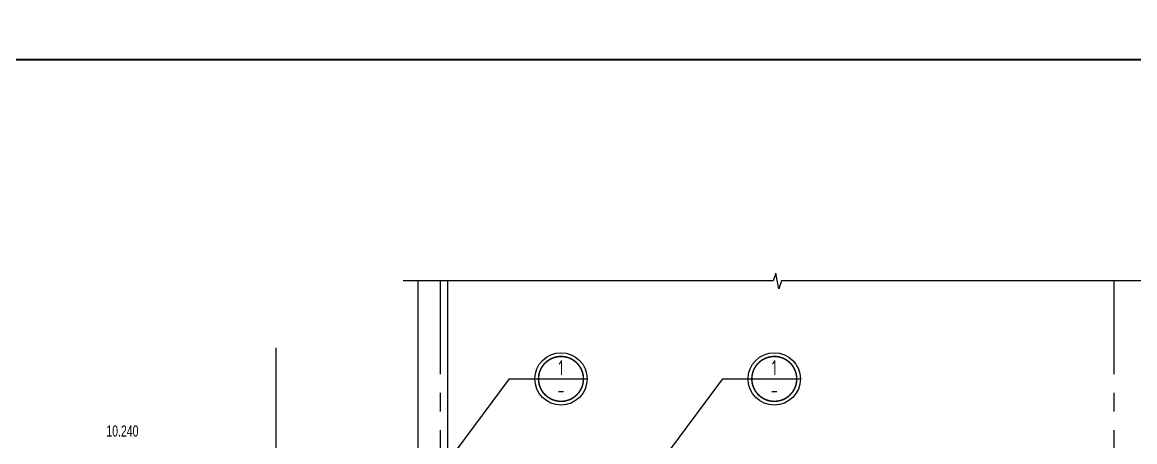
# Model space of a CAD drawing. Extents: x 20383 to 83436, y 6754 to 118707.
# Drawn here: x 61001 to 75864, y 113101 to 118707 of the extents above; entities that cross this region are included whole.
import ezdxf
from ezdxf.enums import TextEntityAlignment as Align

# ---------------------------------------------------------------- set-up
doc = ezdxf.new("R2010")
doc.units = 0
doc.header["$LTSCALE"] = 1000
doc.header["$MEASUREMENT"] = 0
doc.linetypes.add('CENTER', pattern=[2, 1.25, -0.25, 0.25, -0.25])
doc.layers.get('0').update_dxf_attribs({"linetype": 'CONTINUOUS'})
for name, color, linetype in [('A_STR-砌块墙', 121, 'CONTINUOUS'), ('AXIS', 253, 'CENTER'), ('PUB_TEXT', 7, 'CONTINUOUS'), ('s-colu', 40, 'CONTINUOUS'), ('s-thin', 3, 'CONTINUOUS'), ('THIN', 7, 'CONTINUOUS')]:
    doc.layers.add(name, color=color, linetype=linetype)
doc.styles.add('_TCH_DIM', font='ros.shx', dxfattribs={"width": 0.8, "bigfont": 'jd.shx'})
doc.styles.add('TSSD_Num', font='Tssdeng.shx', dxfattribs={"width": 0.7, "bigfont": 'Hztxt.shx'})

# ---------------------------------------------------------------- blocks, each defined once
blk = doc.blocks.new('ts_idx4')
at = {"color": 0, "linetype": 'ByBlock', "lineweight": -2}
blk.add_line((-0.5, 0), (0.5, 0), dxfattribs=at)
at = {"color": 0, "linetype": 'ByBlock', "lineweight": -2, "const_width": 0.0333}
blk.add_lwpolyline([(-0.5, 0, 1), (0.5, 0, 1)], format="xyb", close=True, dxfattribs=at)
at = {"color": 0, "linetype": 'ByBlock', "lineweight": -2}
blk.add_circle((0, 0), 0.583, dxfattribs=at)
at = {"color": 0, "linetype": 'ByBlock', "lineweight": -2, "style": 'TSSD_Num', "width": 0.7}
for tag, p in [('1', (0, 0.25)), ('A', (0, -0.25))]:
    blk.add_attdef(tag, text='', height=0.333, dxfattribs=at).set_placement(p, align=Align.MIDDLE_CENTER)

msp = doc.modelspace()

# ---------------------------------------------------------------- linework, layer by layer
for points, const_width in [([(20384.4, 89005.7), (83434.4, 89005.7), (83434.4, 118705.7), (20384.4, 118705.7)], 2.5), ([(79684.4, 118205.7), (21634.4, 118205.7), (21634.4, 89505.7), (79684.4, 89505.7)], 25)]:
    msp.add_lwpolyline(points, close=True, dxfattribs=dict(const_width=const_width))
at = {"color": 4, "ltscale": 0.001}
for points in [[(66801.3, 112990, 0), (67510.5, 113940.9, 0), (68548.3, 113940.9, 0)], [(69651, 112990, 0), (70360.2, 113940.9, 0), (71398, 113940.9, 0)]]:
    msp.add_polyline3d(points, dxfattribs=at)
at = {"layer": 'A_STR-砌块墙'}
msp.add_line((75788.6, 115250.8), (75588.6, 115250.8), dxfattribs=at)
at = {"layer": 'AXIS', "color": 1}
for p, q in [((66588.6, 92004.6), (66588.6, 115250.8)), ((75588.6, 92004.6), (75588.6, 115250.8))]:
    msp.add_line(p, q, dxfattribs=at)
at = {"layer": 's-colu'}
for p, q in [((66288.6, 112374.1), (66288.6, 115250.8)), ((66688.6, 112374.1), (66688.6, 115250.8))]:
    msp.add_line(p, q, dxfattribs=at)
at = {"layer": 's-thin'}
for points in [[(76088.6, 115250.8), (71144.8, 115250.8), (71106.6, 115145.8), (71069.6, 115355.8), (71032.3, 115250.8), (66088.6, 115250.8)], [(64388.6, 114355), (64388.6, 102555.4), (64493.6, 102517.1), (64283.6, 102480.1), (64388.6, 102442.9), (64388.6, 92324.1)]]:
    msp.add_lwpolyline(points, dxfattribs=at)

# ---------------------------------------------------------------- block references
at = {"layer": 'THIN'}
ref = msp.add_blockref('ts_idx4', (68198.3, 113940.9), dxfattribs=dict(at, xscale=600, yscale=600, zscale=600))
ref.add_attrib('1', '1', dxfattribs={"height": 200, "style": 'TSSD_Num', "width": 0.7}).set_placement((68198.3, 114090.9), align=Align.MIDDLE_CENTER)
ref.add_attrib('10', '-', dxfattribs={"height": 200, "style": 'TSSD_Num', "width": 0.7}).set_placement((68198.3, 113790.9), align=Align.MIDDLE_CENTER)
ref = msp.add_blockref('ts_idx4', (71048, 113940.9), dxfattribs=dict(at, xscale=600, yscale=600, zscale=600))
ref.add_attrib('1', '1', dxfattribs={"height": 200, "style": 'TSSD_Num', "width": 0.7}).set_placement((71048, 114090.9), align=Align.MIDDLE_CENTER)
ref.add_attrib('10', '-', dxfattribs={"height": 200, "style": 'TSSD_Num', "width": 0.7}).set_placement((71048, 113790.9), align=Align.MIDDLE_CENTER)

# ---------------------------------------------------------------- texts
at = {"layer": 'PUB_TEXT', "style": '_TCH_DIM', "width": 0.705882}
msp.add_text('10.240', height=148.75, dxfattribs=at).set_placement((62124.1, 113170.5))

doc.saveas('drawing.dxf')
